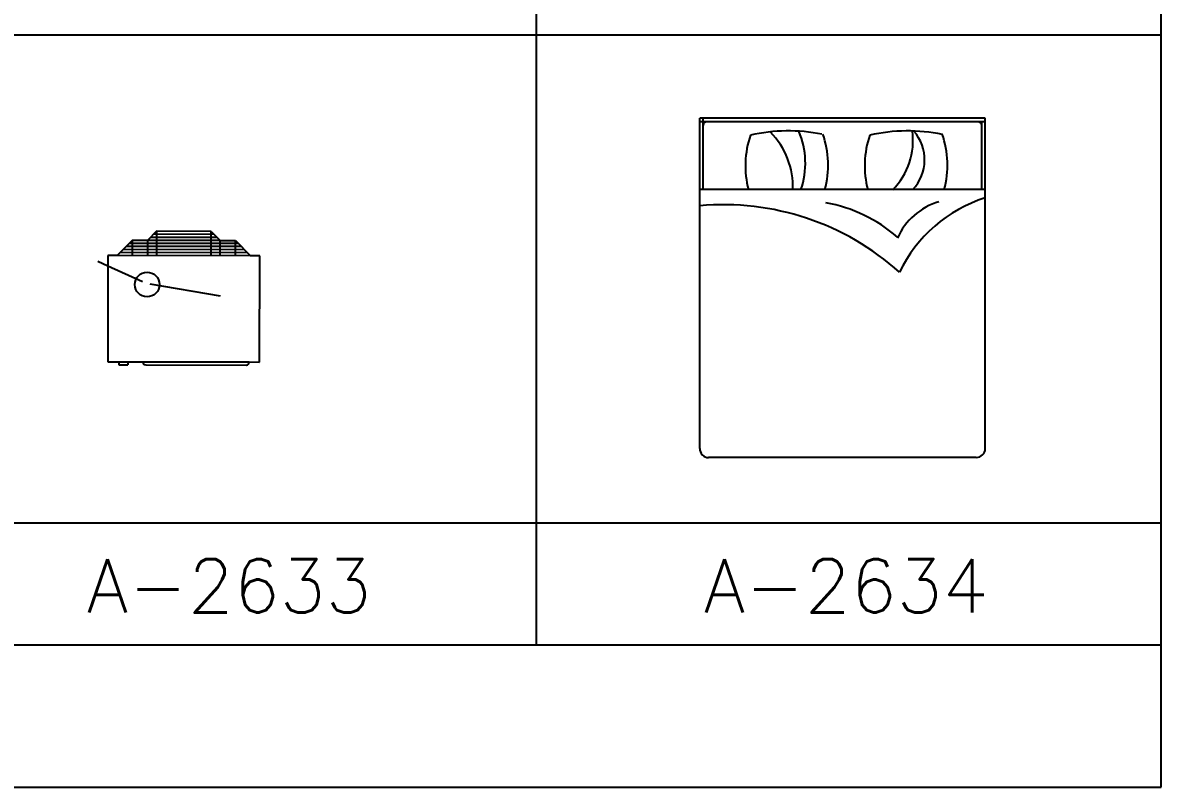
# Model space of a CAD drawing. Extents: x -59.1 to 26.7, y 12.6 to 48.
# Drawn here: x -17.39 to -4.63, y 13 to 21.57 of the extents above; entities that cross this region are included whole.
import ezdxf

# ---------------------------------------------------------------- set-up
doc = ezdxf.new("R2010")
doc.units = 0
doc.header["$MEASUREMENT"] = 0
for name, color, linetype in [('ACES', 2, 'CONTINUOUS'), ('ACES-I', 1, 'CONTINUOUS'), ('FOLHA', 3, 'CONTINUOUS'), ('MOBIL', 2, 'CONTINUOUS'), ('MOBIL-I', 1, 'CONTINUOUS')]:
    doc.layers.add(name, color=color, linetype=linetype)
doc.styles.get("Standard").update_dxf_attribs({"font": 'txt.shx', "height": 0.15})

# ---------------------------------------------------------------- blocks, each defined once
blk = doc.blocks.new('FOLHAVERDE')
at = {"layer": 'FOLHA', "linetype": 'CONTINUOUS'}
for p, q in [((-5.455, 2.298), (-5.455, 37.298)), ((-29.955, 2.298), (-5.455, 2.298)), ((-27.455, 2.298), (-5.455, 2.298))]:
    blk.add_line(p, q, dxfattribs=at)
blk = doc.blocks.new('CAMACSL1')
at = {"layer": 'MOBIL'}
for p, q in [((0, 0.8), (0, -0.8)), ((1.85, 0.8), (0, 0.8)), ((1.9, 0.75), (1.9, -0.75)), ((1.85, -0.8), (0, -0.8))]:
    blk.add_line(p, q, dxfattribs=at)
for centre, start, end in [((1.85, 0.75), 0, 90), ((1.85, -0.75), 270, 0)]:
    blk.add_arc(centre, 0.05, start, end, dxfattribs=at)
at = {"layer": 'MOBIL-I'}
for p, q in [((0.02, 0.8), (0.02, -0.8)), ((0.4, 0.78), (0.02, 0.78)), ((0.4, 0.8), (0.4, -0.8)), ((0.4, -0.78), (0, -0.78))]:
    blk.add_line(p, q, dxfattribs=at)
for centre, radius, start, end in [((0.04, 0.76), 0.02, 90, 180), ((1.2091, 1.0409), 0.8003, 197.51538, 244.34847), ((0.2633, 0.0533), 0.5349, 75.20278, 108.96235), ((1.0357, 0.3664), 0.9646, 168.45019, 192.79646), ((0.823, 0.6467), 0.3712, 196.77731, 245.79212), ((0.2331, 0.2143), 0.246, 47.28092, 131.0054), ((0.1251, 0.003), 0.3921, 45.46948, 97.85533), ((1.9592, -0.6666), 1.4747, 138.03698, 185.18831), ((1.3106, -0.2473), 0.8515, 139.28946, 169.53351), ((0.2664, 0.6575), 0.533, 251.25372, 284.50408), ((1.0357, -0.3022), 0.9646, 168.8174, 192.79646), ((0.2633, -0.6154), 0.5349, 75.20278, 108.96235), ((0.2515, -0.6606), 0.4525, 70.84583, 113.30108), ((0.3844, -0.7155), 0.4375, 87.9503, 134.41204), ((0.2664, -0.0112), 0.533, 251.25372, 284.50408), ((0.04, -0.76), 0.02, 180, 270)]:
    blk.add_arc(centre, radius, start, end, dxfattribs=at)
blk = doc.blocks.new('TV')
at = {"layer": 'ACES'}
for p, q in [((-0.0765, 0.0001), (-0.102, -0.0253)), ((0.0765, -0.0001), (-0.0765, 0.0001)), ((-0.1445, -0.0252), (-0.1871, -0.0677)), ((-0.102, -0.0253), (-0.1445, -0.0252)), ((0.0765, -0.0001), (0.102, -0.0257)), ((0.102, -0.0257), (0.1445, -0.0258)), ((0.1445, -0.0258), (0.1869, -0.0683)), ((-0.2126, -0.0676), (-0.2131, -0.3651)), ((-0.1871, -0.0677), (-0.2126, -0.0676)), ((0.2124, -0.0684), (0.1869, -0.0683)), ((0.2119, -0.3659), (0.2124, -0.0684)), ((-0.2131, -0.3651), (-0.1826, -0.3652)), ((-0.1826, -0.3652), (-0.1826, -0.3737)), ((-0.1826, -0.3737), (-0.1571, -0.3737)), ((-0.1571, -0.3652), (-0.1146, -0.3653)), ((-0.1571, -0.3652), (-0.1571, -0.3737)), ((-0.107, -0.3738), (0.1752, -0.3743)), ((0.1829, -0.3658), (0.2119, -0.3659))]:
    blk.add_line(p, q, dxfattribs=at)
at = {"layer": 'ACES', "color": 16}
for p, q in [((-0.1146, -0.3653), (-0.1146, -0.3661)), ((0.1829, -0.3658), (0.1829, -0.3667))]:
    blk.add_line(p, q, dxfattribs=at)
at = {"layer": 'ACES'}
for centre, start, end in [((-0.1069, -0.3662), 179.8982, 269.8982), ((0.1753, -0.3667), 269.8982, 359.8982)]:
    blk.add_arc(centre, 0.00765, start, end, dxfattribs=at)
at = {"layer": 'ACES-I'}
for p, q in [((-0.0765, 0.0001), (-0.0766, -0.0679)), ((-0.1445, -0.0252), (-0.1446, -0.0677)), ((-0.102, -0.0253), (-0.1021, -0.0678)), ((0.102, -0.0257), (-0.102, -0.0253)), ((0.0935, -0.0172), (-0.0935, -0.0168)), ((0.085, -0.0087), (-0.085, -0.0083)), ((0.0764, -0.0681), (0.0765, -0.0001)), ((0.1019, -0.0682), (0.102, -0.0257)), ((0.1444, -0.0683), (0.1445, -0.0258)), ((0.1784, -0.0598), (-0.1786, -0.0592)), ((0.1699, -0.0513), (-0.1701, -0.0507)), ((0.1614, -0.0428), (-0.1616, -0.0422)), ((0.1529, -0.0343), (-0.1531, -0.0337)), ((-0.2127, -0.0972), (-0.2412, -0.0842)), ((0.1869, -0.0683), (-0.1871, -0.0677)), ((-0.1159, -0.1415), (-0.2127, -0.0972)), ((-0.0956, -0.1471), (0.1015, -0.1806)), ((-0.1826, -0.3652), (-0.1571, -0.3652)), ((-0.1146, -0.3653), (0.1829, -0.3658))]:
    blk.add_line(p, q, dxfattribs=at)
blk.add_circle((-0.103, -0.1489), 0.0346, dxfattribs=at)

msp = doc.modelspace()

# ---------------------------------------------------------------- linework, layer by layer
at = {"layer": 'FOLHA', "linetype": 'CONTINUOUS'}
for p, q in [((-4.629, 13.003), (-4.629, 46.003)), ((-11.629, 14.597), (-11.629, 43.384)), ((-26.629, 21.431), (-4.629, 21.431)), ((-26.629, 15.964), (-4.629, 15.964)), ((-26.629, 14.597), (-4.629, 14.597)), ((-26.629, 13.003), (-4.629, 13.003))]:
    msp.add_line(p, q, dxfattribs=at)

# ---------------------------------------------------------------- block references
at = {"layer": 'FOLHA'}
msp.add_blockref('FOLHAVERDE', (0.827, 10.705), dxfattribs=at)
at = {"layer": 'FOLHA', "xscale": 2, "yscale": 2, "zscale": 2, "rotation": 270}
msp.add_blockref('CAMACSL1', (-8.201, 20.496), dxfattribs=at)
at = {"layer": 'FOLHA', "xscale": 4, "yscale": 4, "zscale": 4}
msp.add_blockref('TV', (-15.582, 19.229), dxfattribs=at)

# ---------------------------------------------------------------- texts
at = {"layer": 'FOLHA'}
for s, p in [('A-2633', (-16.669, 14.959)), ('A-2634', (-9.755, 14.959))]:
    msp.add_text(s, height=0.6, dxfattribs=at).set_placement(p)

doc.saveas('drawing.dxf')
